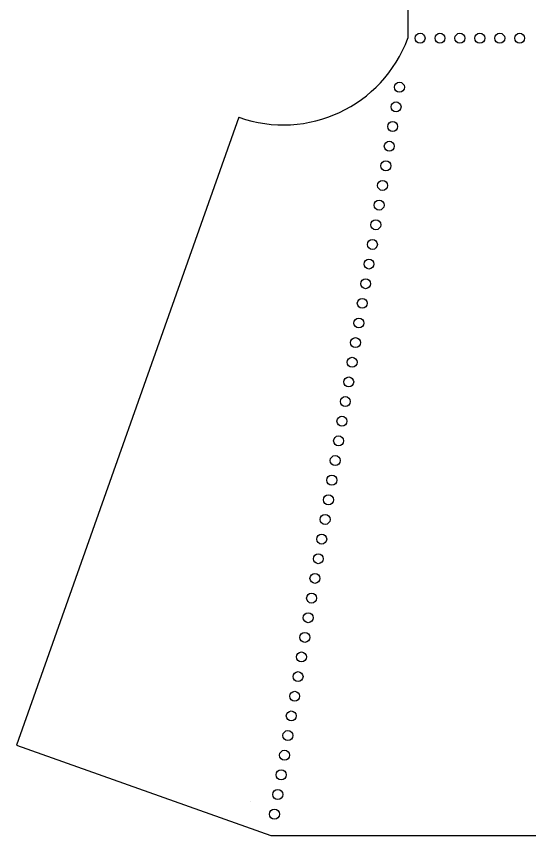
# Model space of a CAD drawing. Extents: x 95 to 390, y 93 to 350.
# Drawn here: x 123 to 200.2, y 93.3 to 216.5 of the extents above; entities that cross this region are included whole.
import ezdxf

# ---------------------------------------------------------------- set-up
doc = ezdxf.new("R2010")
doc.units = 0
doc.layers.add('LAYER_1', color=7, linetype='CONTINUOUS')

# ---------------------------------------------------------------- blocks, each defined once
blk = doc.blocks.new('BLOCK_22')
at = {"layer": 'LAYER_1', "color": 5}
blk.add_open_spline([(184.5, 213.24), (184.5, 213.66), (184.17, 213.99), (183.75, 213.99), (183.34, 213.99), (183.01, 213.66), (183.01, 213.24), (183.01, 212.83), (183.34, 212.49), (183.75, 212.49), (184.17, 212.49), (184.5, 212.83), (184.5, 213.24), (184.5, 213.24), (184.5, 213.24), (184.5, 213.24), (184.5, 213.24), (184.5, 213.24), (184.5, 213.24)], degree=3, knots=[0, 0, 0, 0, 1, 1, 1, 2, 2, 2, 3, 3, 3, 4, 4, 4, 5, 5, 5, 6, 6, 6, 6], dxfattribs=at)
blk = doc.blocks.new('BLOCK_23')
at = {"layer": 'LAYER_1', "color": 5}
blk.add_open_spline([(190.5, 213.24), (190.5, 213.66), (190.17, 213.99), (189.75, 213.99), (189.34, 213.99), (189, 213.66), (189, 213.24), (189, 212.83), (189.34, 212.49), (189.75, 212.49), (190.17, 212.49), (190.5, 212.83), (190.5, 213.24), (190.5, 213.24), (190.5, 213.24), (190.5, 213.24), (190.5, 213.24), (190.5, 213.24), (190.5, 213.24)], degree=3, knots=[0, 0, 0, 0, 1, 1, 1, 2, 2, 2, 3, 3, 3, 4, 4, 4, 5, 5, 5, 6, 6, 6, 6], dxfattribs=at)
blk = doc.blocks.new('BLOCK_24')
at = {"layer": 'LAYER_1', "color": 5}
blk.add_open_spline([(196.5, 213.24), (196.5, 213.66), (196.16, 213.99), (195.75, 213.99), (195.34, 213.99), (195, 213.66), (195, 213.24), (195, 212.83), (195.34, 212.49), (195.75, 212.49), (196.16, 212.49), (196.5, 212.83), (196.5, 213.24), (196.5, 213.24), (196.5, 213.24), (196.5, 213.24), (196.5, 213.24), (196.5, 213.24), (196.5, 213.24)], degree=3, knots=[0, 0, 0, 0, 1, 1, 1, 2, 2, 2, 3, 3, 3, 4, 4, 4, 5, 5, 5, 6, 6, 6, 6], dxfattribs=at)
blk = doc.blocks.new('BLOCK_40')
at = {"layer": 'LAYER_1', "color": 5}
blk.add_lwpolyline([(161.26, 93.29), (242.23, 93.29)], dxfattribs=at)
blk = doc.blocks.new('BLOCK_41')
at = {"layer": 'LAYER_1', "color": 5}
blk.add_lwpolyline([(122.96, 106.88), (161.26, 93.29)], dxfattribs=at)
blk = doc.blocks.new('BLOCK_42')
at = {"layer": 'LAYER_1', "color": 5}
blk.add_lwpolyline([(156.48, 201.35), (122.96, 106.88)], dxfattribs=at)
blk = doc.blocks.new('BLOCK_43')
at = {"layer": 'LAYER_1', "color": 5}
blk.add_open_spline([(156.48, 201.35), (166.76, 197.69), (178.14, 203.01), (181.91, 213.24)], degree=3, dxfattribs=at)
blk = doc.blocks.new('BLOCK_44')
at = {"layer": 'LAYER_1', "color": 5}
blk.add_lwpolyline([(181.91, 230.74), (181.91, 213.24)], dxfattribs=at)
blk = doc.blocks.new('BLOCK_49')
at = {"layer": 'LAYER_1', "color": 5}
blk.add_open_spline([(199.5, 213.24), (199.5, 213.66), (199.16, 213.99), (198.75, 213.99), (198.34, 213.99), (198, 213.66), (198, 213.24), (198, 212.83), (198.34, 212.49), (198.75, 212.49), (199.16, 212.49), (199.5, 212.83), (199.5, 213.24), (199.5, 213.24), (199.5, 213.24), (199.5, 213.24), (199.5, 213.24), (199.5, 213.24), (199.5, 213.24)], degree=3, knots=[0, 0, 0, 0, 1, 1, 1, 2, 2, 2, 3, 3, 3, 4, 4, 4, 5, 5, 5, 6, 6, 6, 6], dxfattribs=at)
blk = doc.blocks.new('BLOCK_50')
at = {"layer": 'LAYER_1', "color": 5}
blk.add_open_spline([(193.5, 213.24), (193.5, 213.66), (193.17, 213.99), (192.75, 213.99), (192.34, 213.99), (192, 213.66), (192, 213.24), (192, 212.83), (192.34, 212.49), (192.75, 212.49), (193.17, 212.49), (193.5, 212.83), (193.5, 213.24), (193.5, 213.24), (193.5, 213.24), (193.5, 213.24), (193.5, 213.24), (193.5, 213.24), (193.5, 213.24)], degree=3, knots=[0, 0, 0, 0, 1, 1, 1, 2, 2, 2, 3, 3, 3, 4, 4, 4, 5, 5, 5, 6, 6, 6, 6], dxfattribs=at)
blk = doc.blocks.new('BLOCK_51')
at = {"layer": 'LAYER_1', "color": 5}
blk.add_open_spline([(187.5, 213.24), (187.5, 213.66), (187.17, 213.99), (186.75, 213.99), (186.34, 213.99), (186, 213.66), (186, 213.24), (186, 212.83), (186.34, 212.49), (186.75, 212.49), (187.17, 212.49), (187.5, 212.83), (187.5, 213.24), (187.5, 213.24), (187.5, 213.24), (187.5, 213.24), (187.5, 213.24), (187.5, 213.24), (187.5, 213.24)], degree=3, knots=[0, 0, 0, 0, 1, 1, 1, 2, 2, 2, 3, 3, 3, 4, 4, 4, 5, 5, 5, 6, 6, 6, 6], dxfattribs=at)
blk = doc.blocks.new('BLOCK_52')
at = {"layer": 'LAYER_1', "color": 5}
blk.add_open_spline([(181.39, 205.87), (181.39, 206.28), (181.06, 206.62), (180.64, 206.62), (180.23, 206.62), (179.89, 206.28), (179.89, 205.87), (179.89, 205.45), (180.23, 205.12), (180.64, 205.12), (181.06, 205.12), (181.39, 205.45), (181.39, 205.87), (181.39, 205.87), (181.39, 205.87), (181.39, 205.87), (181.39, 205.87), (181.39, 205.87), (181.39, 205.87)], degree=3, knots=[0, 0, 0, 0, 1, 1, 1, 2, 2, 2, 3, 3, 3, 4, 4, 4, 5, 5, 5, 6, 6, 6, 6], dxfattribs=at)
blk = doc.blocks.new('BLOCK_53')
at = {"layer": 'LAYER_1', "color": 5}
blk.add_open_spline([(180.88, 202.91), (180.88, 203.32), (180.55, 203.66), (180.13, 203.66), (179.72, 203.66), (179.38, 203.32), (179.38, 202.91), (179.38, 202.5), (179.72, 202.16), (180.13, 202.16), (180.55, 202.16), (180.88, 202.5), (180.88, 202.91), (180.88, 202.91), (180.88, 202.91), (180.88, 202.91), (180.88, 202.91), (180.88, 202.91), (180.88, 202.91)], degree=3, knots=[0, 0, 0, 0, 1, 1, 1, 2, 2, 2, 3, 3, 3, 4, 4, 4, 5, 5, 5, 6, 6, 6, 6], dxfattribs=at)
blk = doc.blocks.new('BLOCK_54')
at = {"layer": 'LAYER_1', "color": 5}
blk.add_open_spline([(180.37, 199.96), (180.37, 200.37), (180.04, 200.71), (179.62, 200.71), (179.21, 200.71), (178.88, 200.37), (178.88, 199.96), (178.88, 199.54), (179.21, 199.21), (179.62, 199.21), (180.04, 199.21), (180.37, 199.54), (180.37, 199.96), (180.37, 199.96), (180.37, 199.96), (180.37, 199.96), (180.37, 199.96), (180.37, 199.96), (180.37, 199.96)], degree=3, knots=[0, 0, 0, 0, 1, 1, 1, 2, 2, 2, 3, 3, 3, 4, 4, 4, 5, 5, 5, 6, 6, 6, 6], dxfattribs=at)
blk = doc.blocks.new('BLOCK_55')
at = {"layer": 'LAYER_1', "color": 5}
blk.add_open_spline([(179.87, 197), (179.87, 197.41), (179.53, 197.75), (179.12, 197.75), (178.7, 197.75), (178.37, 197.41), (178.37, 197), (178.37, 196.59), (178.7, 196.25), (179.12, 196.25), (179.53, 196.25), (179.87, 196.59), (179.87, 197), (179.87, 197), (179.87, 197), (179.87, 197), (179.87, 197), (179.87, 197), (179.87, 197)], degree=3, knots=[0, 0, 0, 0, 1, 1, 1, 2, 2, 2, 3, 3, 3, 4, 4, 4, 5, 5, 5, 6, 6, 6, 6], dxfattribs=at)
blk = doc.blocks.new('BLOCK_56')
at = {"layer": 'LAYER_1', "color": 5}
blk.add_open_spline([(179.36, 194.04), (179.36, 194.46), (179.02, 194.79), (178.61, 194.79), (178.19, 194.79), (177.86, 194.46), (177.86, 194.04), (177.86, 193.63), (178.19, 193.29), (178.61, 193.29), (179.02, 193.29), (179.36, 193.63), (179.36, 194.04), (179.36, 194.04), (179.36, 194.04), (179.36, 194.04), (179.36, 194.04), (179.36, 194.04), (179.36, 194.04)], degree=3, knots=[0, 0, 0, 0, 1, 1, 1, 2, 2, 2, 3, 3, 3, 4, 4, 4, 5, 5, 5, 6, 6, 6, 6], dxfattribs=at)
blk = doc.blocks.new('BLOCK_57')
at = {"layer": 'LAYER_1', "color": 5}
blk.add_open_spline([(178.85, 191.09), (178.85, 191.5), (178.51, 191.84), (178.1, 191.84), (177.68, 191.84), (177.35, 191.5), (177.35, 191.09), (177.35, 190.68), (177.68, 190.34), (178.1, 190.34), (178.51, 190.34), (178.85, 190.68), (178.85, 191.09), (178.85, 191.09), (178.85, 191.09), (178.85, 191.09), (178.85, 191.09), (178.85, 191.09), (178.85, 191.09)], degree=3, knots=[0, 0, 0, 0, 1, 1, 1, 2, 2, 2, 3, 3, 3, 4, 4, 4, 5, 5, 5, 6, 6, 6, 6], dxfattribs=at)
blk = doc.blocks.new('BLOCK_58')
at = {"layer": 'LAYER_1', "color": 5}
blk.add_open_spline([(178.34, 188.13), (178.34, 188.55), (178, 188.88), (177.59, 188.88), (177.18, 188.88), (176.84, 188.55), (176.84, 188.13), (176.84, 187.72), (177.18, 187.38), (177.59, 187.38), (178, 187.38), (178.34, 187.72), (178.34, 188.13), (178.34, 188.13), (178.34, 188.13), (178.34, 188.13), (178.34, 188.13), (178.34, 188.13), (178.34, 188.13)], degree=3, knots=[0, 0, 0, 0, 1, 1, 1, 2, 2, 2, 3, 3, 3, 4, 4, 4, 5, 5, 5, 6, 6, 6, 6], dxfattribs=at)
blk = doc.blocks.new('BLOCK_59')
at = {"layer": 'LAYER_1', "color": 5}
blk.add_open_spline([(177.83, 185.18), (177.83, 185.59), (177.5, 185.93), (177.08, 185.93), (176.67, 185.93), (176.33, 185.59), (176.33, 185.18), (176.33, 184.76), (176.67, 184.43), (177.08, 184.43), (177.5, 184.43), (177.83, 184.76), (177.83, 185.18), (177.83, 185.18), (177.83, 185.18), (177.83, 185.18), (177.83, 185.18), (177.83, 185.18), (177.83, 185.18)], degree=3, knots=[0, 0, 0, 0, 1, 1, 1, 2, 2, 2, 3, 3, 3, 4, 4, 4, 5, 5, 5, 6, 6, 6, 6], dxfattribs=at)
blk = doc.blocks.new('BLOCK_60')
at = {"layer": 'LAYER_1', "color": 5}
blk.add_open_spline([(177.32, 182.22), (177.32, 182.64), (176.99, 182.97), (176.57, 182.97), (176.16, 182.97), (175.82, 182.64), (175.82, 182.22), (175.82, 181.81), (176.16, 181.47), (176.57, 181.47), (176.99, 181.47), (177.32, 181.81), (177.32, 182.22), (177.32, 182.22), (177.32, 182.22), (177.32, 182.22), (177.32, 182.22), (177.32, 182.22), (177.32, 182.22)], degree=3, knots=[0, 0, 0, 0, 1, 1, 1, 2, 2, 2, 3, 3, 3, 4, 4, 4, 5, 5, 5, 6, 6, 6, 6], dxfattribs=at)
blk = doc.blocks.new('BLOCK_61')
at = {"layer": 'LAYER_1', "color": 5}
blk.add_open_spline([(176.81, 179.27), (176.81, 179.68), (176.48, 180.02), (176.06, 180.02), (175.65, 180.02), (175.31, 179.68), (175.31, 179.27), (175.31, 178.85), (175.65, 178.52), (176.06, 178.52), (176.48, 178.52), (176.81, 178.85), (176.81, 179.27), (176.81, 179.27), (176.81, 179.27), (176.81, 179.27), (176.81, 179.27), (176.81, 179.27), (176.81, 179.27)], degree=3, knots=[0, 0, 0, 0, 1, 1, 1, 2, 2, 2, 3, 3, 3, 4, 4, 4, 5, 5, 5, 6, 6, 6, 6], dxfattribs=at)
blk = doc.blocks.new('BLOCK_62')
at = {"layer": 'LAYER_1', "color": 5}
blk.add_open_spline([(176.3, 176.31), (176.3, 176.73), (175.97, 177.06), (175.55, 177.06), (175.14, 177.06), (174.81, 176.73), (174.81, 176.31), (174.81, 175.9), (175.14, 175.56), (175.55, 175.56), (175.97, 175.56), (176.3, 175.9), (176.3, 176.31), (176.3, 176.31), (176.3, 176.31), (176.3, 176.31), (176.3, 176.31), (176.3, 176.31), (176.3, 176.31)], degree=3, knots=[0, 0, 0, 0, 1, 1, 1, 2, 2, 2, 3, 3, 3, 4, 4, 4, 5, 5, 5, 6, 6, 6, 6], dxfattribs=at)
blk = doc.blocks.new('BLOCK_63')
at = {"layer": 'LAYER_1', "color": 5}
blk.add_open_spline([(175.8, 173.36), (175.8, 173.77), (175.46, 174.11), (175.05, 174.11), (174.63, 174.11), (174.3, 173.77), (174.3, 173.36), (174.3, 172.94), (174.63, 172.61), (175.05, 172.61), (175.46, 172.61), (175.8, 172.94), (175.8, 173.36), (175.8, 173.36), (175.8, 173.36), (175.8, 173.36), (175.8, 173.36), (175.8, 173.36), (175.8, 173.36)], degree=3, knots=[0, 0, 0, 0, 1, 1, 1, 2, 2, 2, 3, 3, 3, 4, 4, 4, 5, 5, 5, 6, 6, 6, 6], dxfattribs=at)
blk = doc.blocks.new('BLOCK_64')
at = {"layer": 'LAYER_1', "color": 5}
blk.add_open_spline([(175.29, 170.4), (175.29, 170.81), (174.95, 171.15), (174.54, 171.15), (174.12, 171.15), (173.79, 170.81), (173.79, 170.4), (173.79, 169.99), (174.12, 169.65), (174.54, 169.65), (174.95, 169.65), (175.29, 169.99), (175.29, 170.4), (175.29, 170.4), (175.29, 170.4), (175.29, 170.4), (175.29, 170.4), (175.29, 170.4), (175.29, 170.4)], degree=3, knots=[0, 0, 0, 0, 1, 1, 1, 2, 2, 2, 3, 3, 3, 4, 4, 4, 5, 5, 5, 6, 6, 6, 6], dxfattribs=at)
blk = doc.blocks.new('BLOCK_65')
at = {"layer": 'LAYER_1', "color": 5}
blk.add_open_spline([(174.78, 167.45), (174.78, 167.86), (174.44, 168.2), (174.03, 168.2), (173.61, 168.2), (173.28, 167.86), (173.28, 167.45), (173.28, 167.03), (173.61, 166.7), (174.03, 166.7), (174.44, 166.7), (174.78, 167.03), (174.78, 167.45), (174.78, 167.45), (174.78, 167.45), (174.78, 167.45), (174.78, 167.45), (174.78, 167.45), (174.78, 167.45)], degree=3, knots=[0, 0, 0, 0, 1, 1, 1, 2, 2, 2, 3, 3, 3, 4, 4, 4, 5, 5, 5, 6, 6, 6, 6], dxfattribs=at)
blk = doc.blocks.new('BLOCK_66')
at = {"layer": 'LAYER_1', "color": 5}
blk.add_open_spline([(174.27, 164.49), (174.27, 164.9), (173.93, 165.24), (173.52, 165.24), (173.11, 165.24), (172.77, 164.9), (172.77, 164.49), (172.77, 164.08), (173.11, 163.74), (173.52, 163.74), (173.93, 163.74), (174.27, 164.08), (174.27, 164.49), (174.27, 164.49), (174.27, 164.49), (174.27, 164.49), (174.27, 164.49), (174.27, 164.49), (174.27, 164.49)], degree=3, knots=[0, 0, 0, 0, 1, 1, 1, 2, 2, 2, 3, 3, 3, 4, 4, 4, 5, 5, 5, 6, 6, 6, 6], dxfattribs=at)
blk = doc.blocks.new('BLOCK_67')
at = {"layer": 'LAYER_1', "color": 5}
blk.add_open_spline([(173.76, 161.53), (173.76, 161.95), (173.43, 162.28), (173.01, 162.28), (172.6, 162.28), (172.26, 161.95), (172.26, 161.53), (172.26, 161.12), (172.6, 160.78), (173.01, 160.78), (173.43, 160.78), (173.76, 161.12), (173.76, 161.53), (173.76, 161.53), (173.76, 161.53), (173.76, 161.53), (173.76, 161.53), (173.76, 161.53), (173.76, 161.53)], degree=3, knots=[0, 0, 0, 0, 1, 1, 1, 2, 2, 2, 3, 3, 3, 4, 4, 4, 5, 5, 5, 6, 6, 6, 6], dxfattribs=at)
blk = doc.blocks.new('BLOCK_68')
at = {"layer": 'LAYER_1', "color": 5}
blk.add_open_spline([(173.25, 158.58), (173.25, 158.99), (172.92, 159.33), (172.5, 159.33), (172.09, 159.33), (171.75, 158.99), (171.75, 158.58), (171.75, 158.17), (172.09, 157.83), (172.5, 157.83), (172.92, 157.83), (173.25, 158.17), (173.25, 158.58), (173.25, 158.58), (173.25, 158.58), (173.25, 158.58), (173.25, 158.58), (173.25, 158.58), (173.25, 158.58)], degree=3, knots=[0, 0, 0, 0, 1, 1, 1, 2, 2, 2, 3, 3, 3, 4, 4, 4, 5, 5, 5, 6, 6, 6, 6], dxfattribs=at)
blk = doc.blocks.new('BLOCK_69')
at = {"layer": 'LAYER_1', "color": 5}
blk.add_open_spline([(172.74, 155.62), (172.74, 156.04), (172.41, 156.37), (171.99, 156.37), (171.58, 156.37), (171.24, 156.04), (171.24, 155.62), (171.24, 155.21), (171.58, 154.87), (171.99, 154.87), (172.41, 154.87), (172.74, 155.21), (172.74, 155.62), (172.74, 155.62), (172.74, 155.62), (172.74, 155.62), (172.74, 155.62), (172.74, 155.62), (172.74, 155.62)], degree=3, knots=[0, 0, 0, 0, 1, 1, 1, 2, 2, 2, 3, 3, 3, 4, 4, 4, 5, 5, 5, 6, 6, 6, 6], dxfattribs=at)
blk = doc.blocks.new('BLOCK_70')
at = {"layer": 'LAYER_1', "color": 5}
blk.add_open_spline([(172.23, 152.67), (172.23, 153.08), (171.9, 153.42), (171.48, 153.42), (171.07, 153.42), (170.74, 153.08), (170.74, 152.67), (170.74, 152.25), (171.07, 151.92), (171.48, 151.92), (171.9, 151.92), (172.23, 152.25), (172.23, 152.67), (172.23, 152.67), (172.23, 152.67), (172.23, 152.67), (172.23, 152.67), (172.23, 152.67), (172.23, 152.67)], degree=3, knots=[0, 0, 0, 0, 1, 1, 1, 2, 2, 2, 3, 3, 3, 4, 4, 4, 5, 5, 5, 6, 6, 6, 6], dxfattribs=at)
blk = doc.blocks.new('BLOCK_71')
at = {"layer": 'LAYER_1', "color": 5}
blk.add_open_spline([(171.73, 149.71), (171.73, 150.13), (171.39, 150.46), (170.98, 150.46), (170.56, 150.46), (170.23, 150.13), (170.23, 149.71), (170.23, 149.3), (170.56, 148.96), (170.98, 148.96), (171.39, 148.96), (171.73, 149.3), (171.73, 149.71), (171.73, 149.71), (171.73, 149.71), (171.73, 149.71), (171.73, 149.71), (171.73, 149.71), (171.73, 149.71)], degree=3, knots=[0, 0, 0, 0, 1, 1, 1, 2, 2, 2, 3, 3, 3, 4, 4, 4, 5, 5, 5, 6, 6, 6, 6], dxfattribs=at)
blk = doc.blocks.new('BLOCK_72')
at = {"layer": 'LAYER_1', "color": 5}
blk.add_open_spline([(171.22, 146.76), (171.22, 147.17), (170.88, 147.51), (170.47, 147.51), (170.05, 147.51), (169.72, 147.17), (169.72, 146.76), (169.72, 146.34), (170.05, 146.01), (170.47, 146.01), (170.88, 146.01), (171.22, 146.34), (171.22, 146.76), (171.22, 146.76), (171.22, 146.76), (171.22, 146.76), (171.22, 146.76), (171.22, 146.76), (171.22, 146.76)], degree=3, knots=[0, 0, 0, 0, 1, 1, 1, 2, 2, 2, 3, 3, 3, 4, 4, 4, 5, 5, 5, 6, 6, 6, 6], dxfattribs=at)
blk = doc.blocks.new('BLOCK_73')
at = {"layer": 'LAYER_1', "color": 5}
blk.add_open_spline([(170.71, 143.8), (170.71, 144.22), (170.37, 144.55), (169.96, 144.55), (169.54, 144.55), (169.21, 144.22), (169.21, 143.8), (169.21, 143.39), (169.54, 143.05), (169.96, 143.05), (170.37, 143.05), (170.71, 143.39), (170.71, 143.8), (170.71, 143.8), (170.71, 143.8), (170.71, 143.8), (170.71, 143.8), (170.71, 143.8), (170.71, 143.8)], degree=3, knots=[0, 0, 0, 0, 1, 1, 1, 2, 2, 2, 3, 3, 3, 4, 4, 4, 5, 5, 5, 6, 6, 6, 6], dxfattribs=at)
blk = doc.blocks.new('BLOCK_74')
at = {"layer": 'LAYER_1', "color": 5}
blk.add_open_spline([(170.2, 140.85), (170.2, 141.26), (169.86, 141.6), (169.45, 141.6), (169.04, 141.6), (168.7, 141.26), (168.7, 140.85), (168.7, 140.43), (169.04, 140.1), (169.45, 140.1), (169.86, 140.1), (170.2, 140.43), (170.2, 140.85), (170.2, 140.85), (170.2, 140.85), (170.2, 140.85), (170.2, 140.85), (170.2, 140.85), (170.2, 140.85)], degree=3, knots=[0, 0, 0, 0, 1, 1, 1, 2, 2, 2, 3, 3, 3, 4, 4, 4, 5, 5, 5, 6, 6, 6, 6], dxfattribs=at)
blk = doc.blocks.new('BLOCK_75')
at = {"layer": 'LAYER_1', "color": 5}
blk.add_open_spline([(169.69, 137.89), (169.69, 138.3), (169.36, 138.64), (168.94, 138.64), (168.53, 138.64), (168.19, 138.3), (168.19, 137.89), (168.19, 137.48), (168.53, 137.14), (168.94, 137.14), (169.36, 137.14), (169.69, 137.48), (169.69, 137.89), (169.69, 137.89), (169.69, 137.89), (169.69, 137.89), (169.69, 137.89), (169.69, 137.89), (169.69, 137.89)], degree=3, knots=[0, 0, 0, 0, 1, 1, 1, 2, 2, 2, 3, 3, 3, 4, 4, 4, 5, 5, 5, 6, 6, 6, 6], dxfattribs=at)
blk = doc.blocks.new('BLOCK_76')
at = {"layer": 'LAYER_1', "color": 5}
blk.add_open_spline([(169.18, 134.94), (169.18, 135.35), (168.85, 135.69), (168.43, 135.69), (168.02, 135.69), (167.68, 135.35), (167.68, 134.94), (167.68, 134.52), (168.02, 134.19), (168.43, 134.19), (168.85, 134.19), (169.18, 134.52), (169.18, 134.94), (169.18, 134.94), (169.18, 134.94), (169.18, 134.94), (169.18, 134.94), (169.18, 134.94), (169.18, 134.94)], degree=3, knots=[0, 0, 0, 0, 1, 1, 1, 2, 2, 2, 3, 3, 3, 4, 4, 4, 5, 5, 5, 6, 6, 6, 6], dxfattribs=at)
blk = doc.blocks.new('BLOCK_77')
at = {"layer": 'LAYER_1', "color": 5}
blk.add_open_spline([(168.67, 131.98), (168.67, 132.39), (168.34, 132.73), (167.92, 132.73), (167.51, 132.73), (167.17, 132.39), (167.17, 131.98), (167.17, 131.57), (167.51, 131.23), (167.92, 131.23), (168.34, 131.23), (168.67, 131.57), (168.67, 131.98), (168.67, 131.98), (168.67, 131.98), (168.67, 131.98), (168.67, 131.98), (168.67, 131.98), (168.67, 131.98)], degree=3, knots=[0, 0, 0, 0, 1, 1, 1, 2, 2, 2, 3, 3, 3, 4, 4, 4, 5, 5, 5, 6, 6, 6, 6], dxfattribs=at)
blk = doc.blocks.new('BLOCK_78')
at = {"layer": 'LAYER_1', "color": 5}
blk.add_open_spline([(168.16, 129.02), (168.16, 129.44), (167.83, 129.77), (167.41, 129.77), (167, 129.77), (166.67, 129.44), (166.67, 129.02), (166.67, 128.61), (167, 128.27), (167.41, 128.27), (167.83, 128.27), (168.16, 128.61), (168.16, 129.02), (168.16, 129.02), (168.16, 129.02), (168.16, 129.02), (168.16, 129.02), (168.16, 129.02), (168.16, 129.02)], degree=3, knots=[0, 0, 0, 0, 1, 1, 1, 2, 2, 2, 3, 3, 3, 4, 4, 4, 5, 5, 5, 6, 6, 6, 6], dxfattribs=at)
blk = doc.blocks.new('BLOCK_79')
at = {"layer": 'LAYER_1', "color": 5}
blk.add_open_spline([(167.66, 126.07), (167.66, 126.48), (167.32, 126.82), (166.91, 126.82), (166.49, 126.82), (166.16, 126.48), (166.16, 126.07), (166.16, 125.65), (166.49, 125.32), (166.91, 125.32), (167.32, 125.32), (167.66, 125.65), (167.66, 126.07), (167.66, 126.07), (167.66, 126.07), (167.66, 126.07), (167.66, 126.07), (167.66, 126.07), (167.66, 126.07)], degree=3, knots=[0, 0, 0, 0, 1, 1, 1, 2, 2, 2, 3, 3, 3, 4, 4, 4, 5, 5, 5, 6, 6, 6, 6], dxfattribs=at)
blk = doc.blocks.new('BLOCK_80')
at = {"layer": 'LAYER_1', "color": 5}
blk.add_open_spline([(167.15, 123.11), (167.15, 123.53), (166.81, 123.86), (166.4, 123.86), (165.98, 123.86), (165.65, 123.53), (165.65, 123.11), (165.65, 122.7), (165.98, 122.36), (166.4, 122.36), (166.81, 122.36), (167.15, 122.7), (167.15, 123.11), (167.15, 123.11), (167.15, 123.11), (167.15, 123.11), (167.15, 123.11), (167.15, 123.11), (167.15, 123.11)], degree=3, knots=[0, 0, 0, 0, 1, 1, 1, 2, 2, 2, 3, 3, 3, 4, 4, 4, 5, 5, 5, 6, 6, 6, 6], dxfattribs=at)
blk = doc.blocks.new('BLOCK_81')
at = {"layer": 'LAYER_1', "color": 5}
blk.add_open_spline([(166.64, 120.16), (166.64, 120.57), (166.3, 120.91), (165.89, 120.91), (165.47, 120.91), (165.14, 120.57), (165.14, 120.16), (165.14, 119.74), (165.47, 119.41), (165.89, 119.41), (166.3, 119.41), (166.64, 119.74), (166.64, 120.16), (166.64, 120.16), (166.64, 120.16), (166.64, 120.16), (166.64, 120.16), (166.64, 120.16), (166.64, 120.16)], degree=3, knots=[0, 0, 0, 0, 1, 1, 1, 2, 2, 2, 3, 3, 3, 4, 4, 4, 5, 5, 5, 6, 6, 6, 6], dxfattribs=at)
blk = doc.blocks.new('BLOCK_82')
at = {"layer": 'LAYER_1', "color": 5}
blk.add_open_spline([(166.13, 117.2), (166.13, 117.62), (165.79, 117.95), (165.38, 117.95), (164.97, 117.95), (164.63, 117.62), (164.63, 117.2), (164.63, 116.79), (164.97, 116.45), (165.38, 116.45), (165.79, 116.45), (166.13, 116.79), (166.13, 117.2), (166.13, 117.2), (166.13, 117.2), (166.13, 117.2), (166.13, 117.2), (166.13, 117.2), (166.13, 117.2)], degree=3, knots=[0, 0, 0, 0, 1, 1, 1, 2, 2, 2, 3, 3, 3, 4, 4, 4, 5, 5, 5, 6, 6, 6, 6], dxfattribs=at)
blk = doc.blocks.new('BLOCK_83')
at = {"layer": 'LAYER_1', "color": 5}
blk.add_open_spline([(165.62, 114.25), (165.62, 114.66), (165.29, 115), (164.87, 115), (164.46, 115), (164.12, 114.66), (164.12, 114.25), (164.12, 113.83), (164.46, 113.5), (164.87, 113.5), (165.29, 113.5), (165.62, 113.83), (165.62, 114.25), (165.62, 114.25), (165.62, 114.25), (165.62, 114.25), (165.62, 114.25), (165.62, 114.25), (165.62, 114.25)], degree=3, knots=[0, 0, 0, 0, 1, 1, 1, 2, 2, 2, 3, 3, 3, 4, 4, 4, 5, 5, 5, 6, 6, 6, 6], dxfattribs=at)
blk = doc.blocks.new('BLOCK_84')
at = {"layer": 'LAYER_1', "color": 5}
blk.add_open_spline([(165.11, 111.29), (165.11, 111.71), (164.78, 112.04), (164.36, 112.04), (163.95, 112.04), (163.61, 111.71), (163.61, 111.29), (163.61, 110.88), (163.95, 110.54), (164.36, 110.54), (164.78, 110.54), (165.11, 110.88), (165.11, 111.29), (165.11, 111.29), (165.11, 111.29), (165.11, 111.29), (165.11, 111.29), (165.11, 111.29), (165.11, 111.29)], degree=3, knots=[0, 0, 0, 0, 1, 1, 1, 2, 2, 2, 3, 3, 3, 4, 4, 4, 5, 5, 5, 6, 6, 6, 6], dxfattribs=at)
blk = doc.blocks.new('BLOCK_85')
at = {"layer": 'LAYER_1', "color": 5}
blk.add_open_spline([(164.6, 108.34), (164.6, 108.75), (164.27, 109.09), (163.85, 109.09), (163.44, 109.09), (163.1, 108.75), (163.1, 108.34), (163.1, 107.92), (163.44, 107.59), (163.85, 107.59), (164.27, 107.59), (164.6, 107.92), (164.6, 108.34), (164.6, 108.34), (164.6, 108.34), (164.6, 108.34), (164.6, 108.34), (164.6, 108.34), (164.6, 108.34)], degree=3, knots=[0, 0, 0, 0, 1, 1, 1, 2, 2, 2, 3, 3, 3, 4, 4, 4, 5, 5, 5, 6, 6, 6, 6], dxfattribs=at)
blk = doc.blocks.new('BLOCK_86')
at = {"layer": 'LAYER_1', "color": 5}
blk.add_open_spline([(164.09, 105.38), (164.09, 105.79), (163.76, 106.13), (163.34, 106.13), (162.93, 106.13), (162.6, 105.79), (162.6, 105.38), (162.6, 104.97), (162.93, 104.63), (163.34, 104.63), (163.76, 104.63), (164.09, 104.97), (164.09, 105.38), (164.09, 105.38), (164.09, 105.38), (164.09, 105.38), (164.09, 105.38), (164.09, 105.38), (164.09, 105.38)], degree=3, knots=[0, 0, 0, 0, 1, 1, 1, 2, 2, 2, 3, 3, 3, 4, 4, 4, 5, 5, 5, 6, 6, 6, 6], dxfattribs=at)
blk = doc.blocks.new('BLOCK_87')
at = {"layer": 'LAYER_1', "color": 5}
blk.add_open_spline([(163.59, 102.43), (163.59, 102.84), (163.25, 103.18), (162.84, 103.18), (162.42, 103.18), (162.09, 102.84), (162.09, 102.43), (162.09, 102.01), (162.42, 101.68), (162.84, 101.68), (163.25, 101.68), (163.59, 102.01), (163.59, 102.43), (163.59, 102.43), (163.59, 102.43), (163.59, 102.43), (163.59, 102.43), (163.59, 102.43), (163.59, 102.43)], degree=3, knots=[0, 0, 0, 0, 1, 1, 1, 2, 2, 2, 3, 3, 3, 4, 4, 4, 5, 5, 5, 6, 6, 6, 6], dxfattribs=at)
blk = doc.blocks.new('BLOCK_88')
at = {"layer": 'LAYER_1', "color": 5}
blk.add_open_spline([(163.08, 99.47), (163.08, 99.88), (162.74, 100.22), (162.33, 100.22), (161.91, 100.22), (161.58, 99.88), (161.58, 99.47), (161.58, 99.06), (161.91, 98.72), (162.33, 98.72), (162.74, 98.72), (163.08, 99.06), (163.08, 99.47), (163.08, 99.47), (163.08, 99.47), (163.08, 99.47), (163.08, 99.47), (163.08, 99.47), (163.08, 99.47)], degree=3, knots=[0, 0, 0, 0, 1, 1, 1, 2, 2, 2, 3, 3, 3, 4, 4, 4, 5, 5, 5, 6, 6, 6, 6], dxfattribs=at)
blk = doc.blocks.new('BLOCK_89')
at = {"layer": 'LAYER_1', "color": 5}
blk.add_open_spline([(162.57, 96.51), (162.57, 96.93), (162.23, 97.26), (161.82, 97.26), (161.4, 97.26), (161.07, 96.93), (161.07, 96.51), (161.07, 96.1), (161.4, 95.76), (161.82, 95.76), (162.23, 95.76), (162.57, 96.1), (162.57, 96.51), (162.57, 96.51), (162.57, 96.51), (162.57, 96.51), (162.57, 96.51), (162.57, 96.51), (162.57, 96.51)], degree=3, knots=[0, 0, 0, 0, 1, 1, 1, 2, 2, 2, 3, 3, 3, 4, 4, 4, 5, 5, 5, 6, 6, 6, 6], dxfattribs=at)
blk = doc.blocks.new('BLOCK_2')
at = {"layer": 'LAYER_1'}
for name in ['BLOCK_44', 'BLOCK_43', 'BLOCK_22', 'BLOCK_51', 'BLOCK_23', 'BLOCK_50', 'BLOCK_24', 'BLOCK_49', 'BLOCK_52', 'BLOCK_53', 'BLOCK_42', 'BLOCK_54', 'BLOCK_55', 'BLOCK_56', 'BLOCK_57', 'BLOCK_58', 'BLOCK_59', 'BLOCK_60', 'BLOCK_61', 'BLOCK_62', 'BLOCK_63', 'BLOCK_64', 'BLOCK_65', 'BLOCK_66', 'BLOCK_67', 'BLOCK_68', 'BLOCK_69', 'BLOCK_70', 'BLOCK_71', 'BLOCK_72', 'BLOCK_73', 'BLOCK_74', 'BLOCK_75', 'BLOCK_76', 'BLOCK_77', 'BLOCK_78', 'BLOCK_79', 'BLOCK_80', 'BLOCK_81', 'BLOCK_82', 'BLOCK_83', 'BLOCK_84', 'BLOCK_85', 'BLOCK_41', 'BLOCK_86', 'BLOCK_87', 'BLOCK_88', 'BLOCK_89', 'BLOCK_40']:
    blk.add_blockref(name, (0, 0), dxfattribs=at)

msp = doc.modelspace()

# ---------------------------------------------------------------- linework, layer by layer
at = {"layer": 'LAYER_1', "color": 7}
msp.add_lwpolyline([(158.24, 98.36), (158.24, 98.36)], dxfattribs=at)

# ---------------------------------------------------------------- block references
at = {"layer": 'LAYER_1'}
msp.add_blockref('BLOCK_2', (0, 0), dxfattribs=at)

doc.saveas('drawing.dxf')
